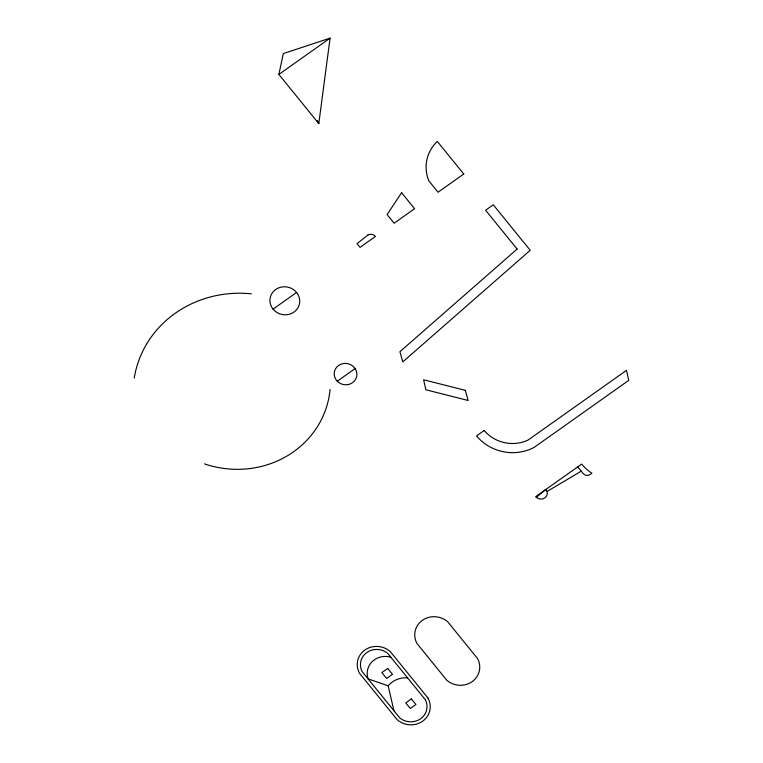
<?xml version="1.0" encoding="UTF-8"?>
<svg xmlns="http://www.w3.org/2000/svg" width="763" height="763" viewBox="0 0 763 763"><rect width="100%" height="100%" fill="white"/><g stroke="black" fill="none" stroke-linecap="round" stroke-linejoin="round"><path stroke-width="1.14" d="M318.8 123.616L330.074 38.15L283.311 53.572L278.876 74.421L318.8 123.616L317.189 120.43M536.294 497.276L545.936 489.388L547.061 491.486A6.514 6.094 12 0 1 536.294 497.276L535.702 496.646L581.644 464.095A44.731 41.87 12 0 0 591.907 473.213L590.095 474.5A4.969 4.654 12 0 1 583.132 473.518L577.734 466.861M278.876 74.421L330.074 38.15M273.078 309.12L296.578 292.467M337.265 381.223L355.11 368.586M547.061 491.486L581.225 471.172M407.595 677.868A22.852 21.393 12 0 0 388.195 685.851L368.1 678.889A18.636 17.444 12 0 1 372.382 661.454A18.636 17.444 12 0 1 390.837 657.229M388.195 685.851L393.908 710.687M134.24 378.047A109.729 102.709 12 0 1 251.342 293.831M330.064 389.416A95.88 89.748 12 0 1 204.427 463.866M401.596 192.724L387.108 214.613L394.099 223.216L414.576 208.709L401.596 192.724M517.123 249.072L399.907 351.733L402.788 361.891L530.218 250.293L493.289 204.799L485.611 210.235L517.123 249.072M368.081 234.88L357.055 243.655L360.05 247.346L375.415 236.463A5.761 5.398 12 0 0 368.081 234.88M463.761 174.012L438.048 192.228L428.882 180.936A39.848 37.301 12 0 1 437.294 141.393L463.761 174.012M484.219 430.466L476.541 435.902A44.731 41.87 12 0 0 534.138 447.395L628.76 380.346L626.48 370.341L528.149 440.013A35.193 32.943 12 0 1 484.219 430.466M387.718 668.464L381.862 672.613L386.612 678.45L392.459 674.311L387.718 668.464M411.371 698.937L405.754 702.914L410.275 708.493L415.892 704.507L411.371 698.937M465.287 390.332L423.599 379.774L425.878 389.779L468.177 400.489L465.287 390.332M477.514 658.488L447.69 621.75A19.857 18.589 12 0 0 422.359 620.329A19.857 18.589 12 0 0 416.979 643.514L446.794 680.253A19.857 18.589 12 0 0 472.135 681.664A19.857 18.589 12 0 0 477.514 658.488M427.995 698.04L390.189 651.459A19.857 18.589 12 0 0 364.848 650.047A19.857 18.589 12 0 0 359.468 673.224L397.275 719.805A19.857 18.589 12 0 0 422.616 721.216A19.857 18.589 12 0 0 427.995 698.04M425.43 699.852L387.633 653.271A16.681 15.613 12 0 0 366.841 652.508A16.681 15.613 12 0 0 362.034 671.411L399.831 717.993A16.681 15.613 12 0 0 420.613 718.756A16.681 15.613 12 0 0 425.43 699.852M337.656 381.605A11.388 10.663 12 0 0 356.569 376.96A11.388 10.663 12 0 0 342.396 363.751A11.388 10.663 12 0 0 337.656 381.605M274.375 310.522A14.945 13.992 12 0 0 299.258 304.685A14.945 13.992 12 0 0 280.86 287.174A14.945 13.992 12 0 0 274.375 310.522"/></g></svg>
